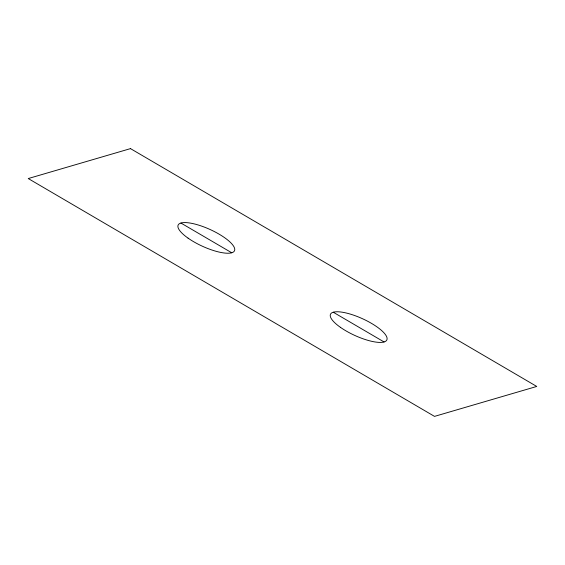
<?xml version="1.0" encoding="UTF-8"?>
<svg xmlns="http://www.w3.org/2000/svg" width="565" height="565" viewBox="0 0 565 565"><rect width="100%" height="100%" fill="white"/><g stroke="black" fill="none" stroke-linecap="round" stroke-linejoin="round"><path stroke-width="0.85" d="M180.934 223.041L231.721 252.767M333.279 312.233L384.066 341.959M130.494 148.616L28.25 178.547L434.506 416.384L536.75 386.453L130.494 148.616M340.413 327.326A30.955 9.202 24.5 0 0 386.672 340.25A30.955 9.202 24.5 0 0 348.937 313.702A30.955 9.202 24.5 0 0 340.413 327.326M188.067 238.14A30.955 9.202 24.5 0 0 234.327 251.065A30.955 9.202 24.5 0 0 196.592 224.517A30.955 9.202 24.5 0 0 188.067 238.14"/></g></svg>
